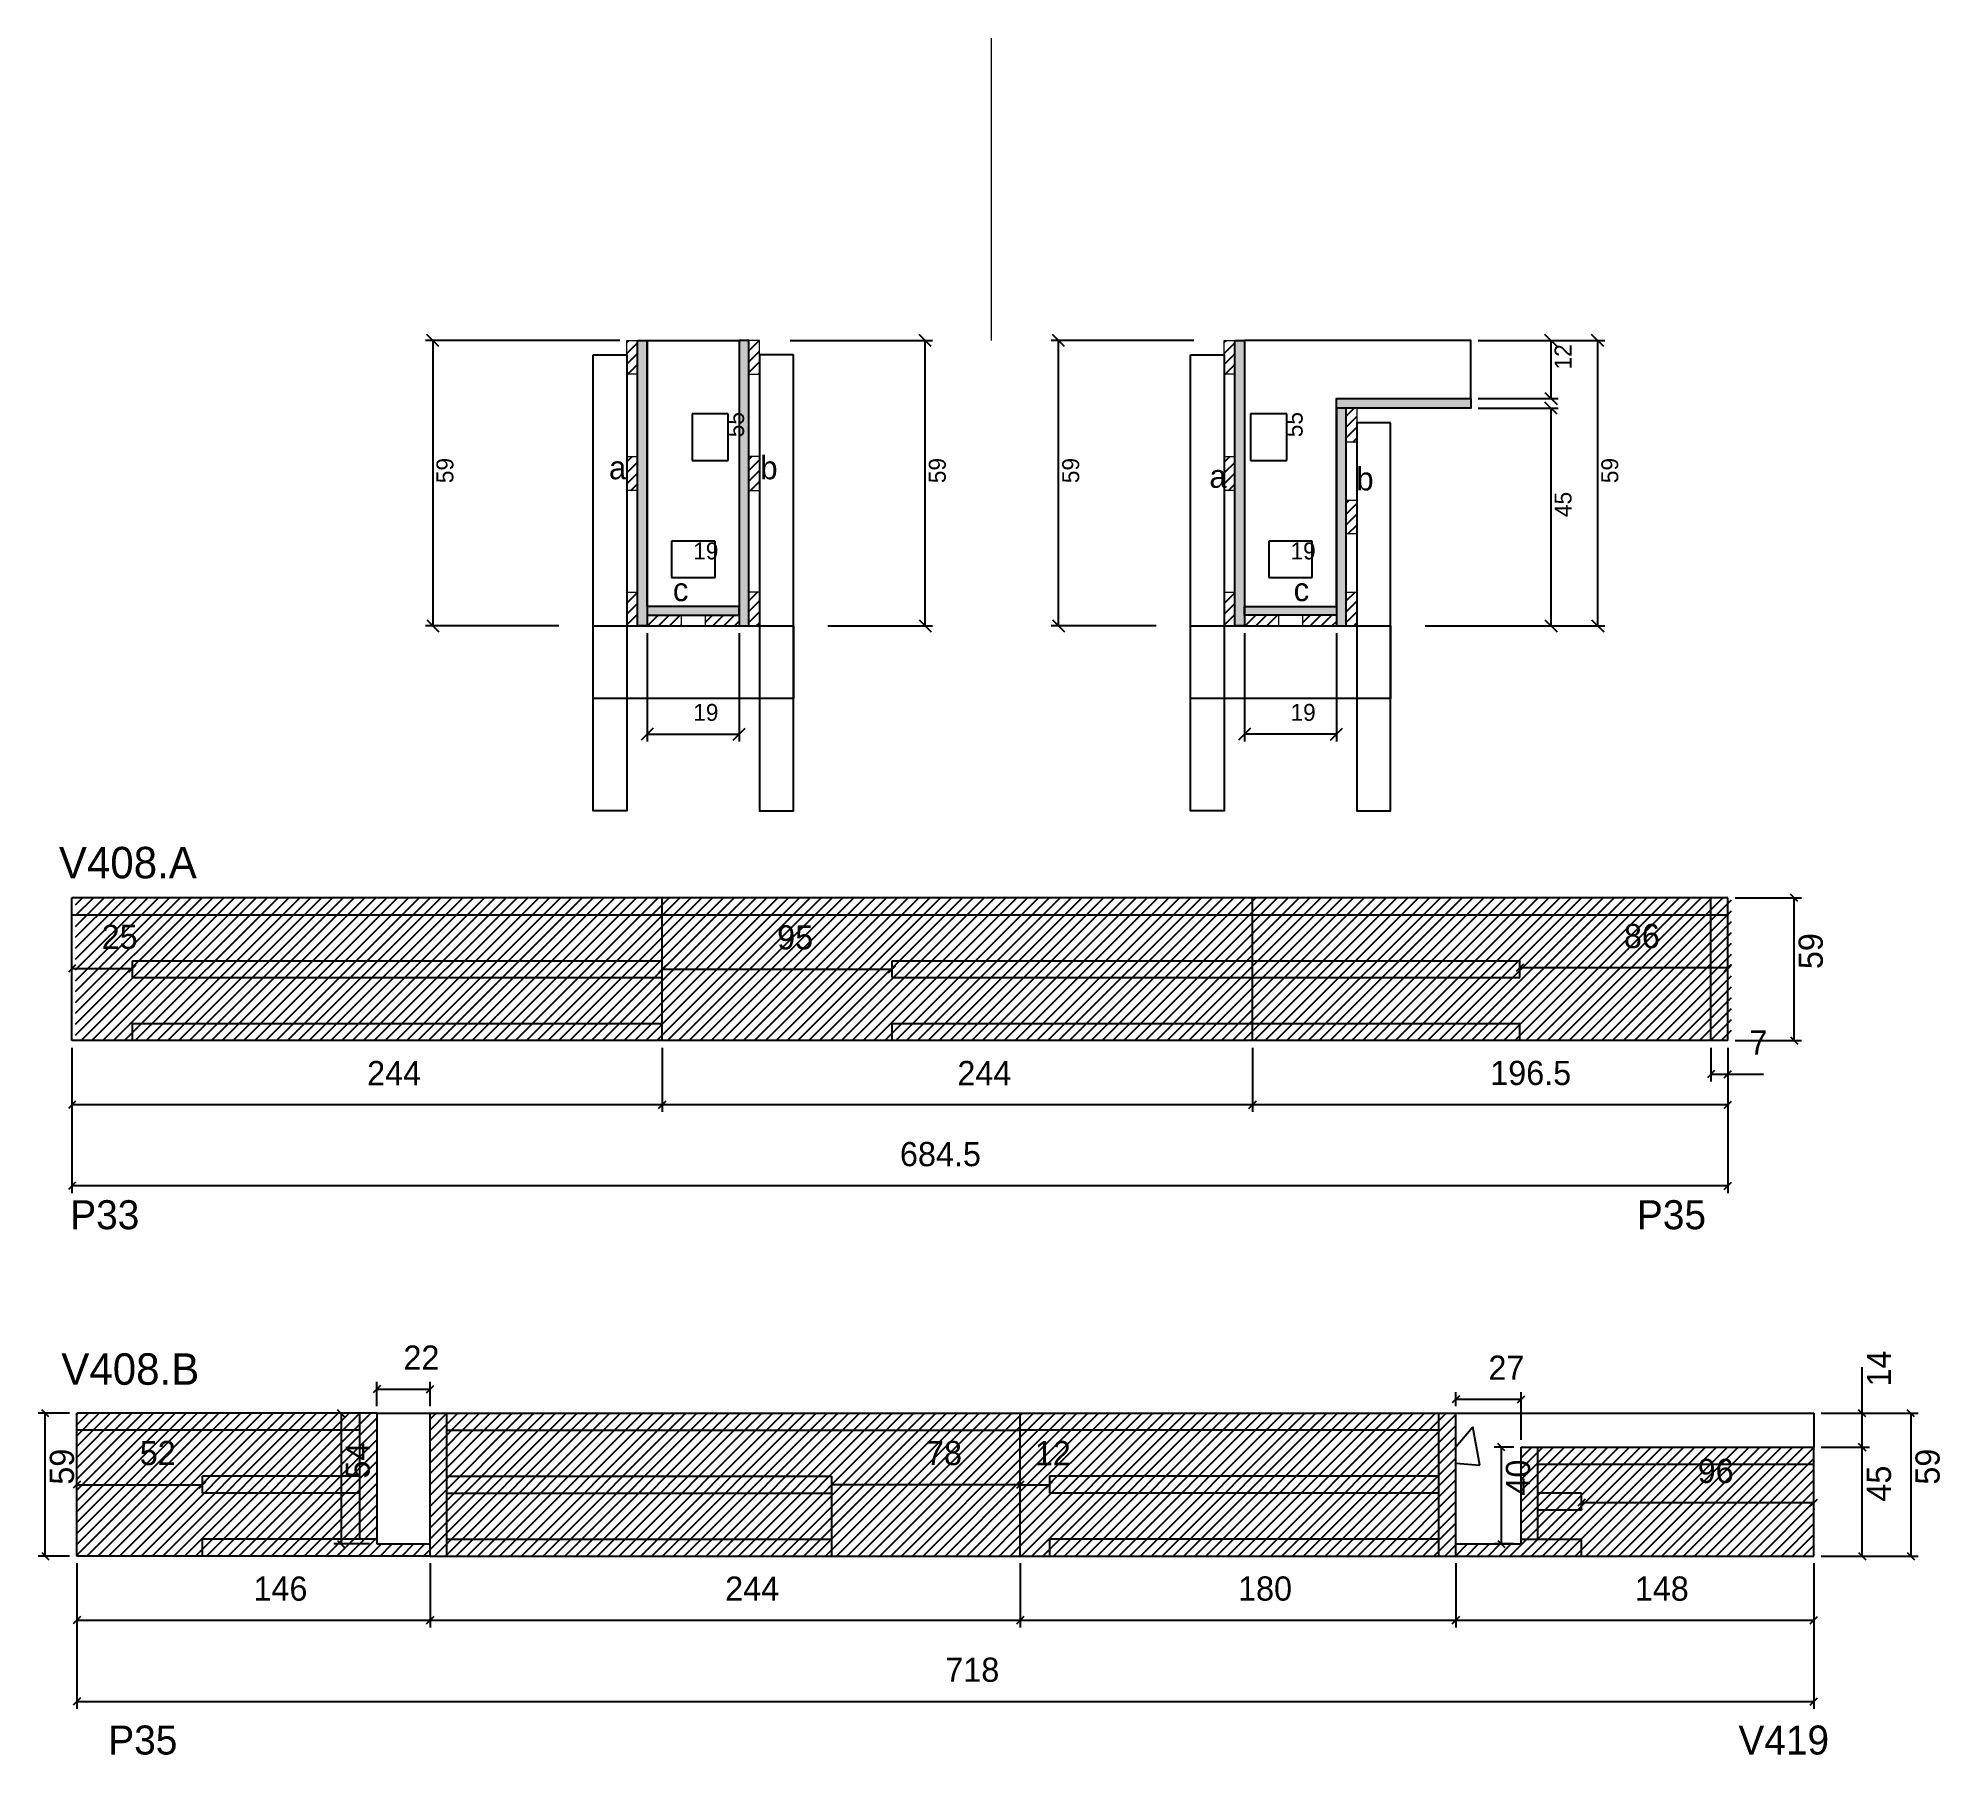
# Model space of a CAD drawing. Header units: metres. Extents: x 8159 to 8945, y 4002 to 4711.
import ezdxf

# ---------------------------------------------------------------- set-up
doc = ezdxf.new("R2010")
doc.units = ezdxf.units.M
for name, color, linetype in [('5', 7, 'Continuous'), ('CONCRETO', 7, 'Continuous'), ('COTA', 7, 'Continuous'), ('Cota Seção (2x)', 7, 'Continuous'), ('detalhes', 7, 'Continuous'), ('Hachura', 7, 'Continuous'), ('Madeira', 7, 'Continuous'), ('Painéis', 7, 'Continuous'), ('REAPROVEITAMENTO', 7, 'Continuous'), ('SARR_2.2x7', 7, 'Continuous'), ('SARR_3.5x7', 7, 'Continuous'), ('Texto Seção', 7, 'Continuous')]:
    doc.layers.add(name, color=color, linetype=linetype)

msp = doc.modelspace()

# ---------------------------------------------------------------- hatches: boundary and pattern name
at = {"layer": 'COTA'}
h = msp.add_hatch(dxfattribs=at)
h.set_pattern_fill('AR-CONC')
h.paths.add_polyline_path([(8320.81, 4088.96), (8320.81, 4142.96), (8298.81, 4142.96), (8298.81, 4088.96), (8320.81, 4088.96), (8320.81, 4088.96)])
h = msp.add_hatch(dxfattribs=at)
h.set_pattern_fill('AR-CONC')
h.paths.add_polyline_path([(8771.81, 4088.96), (8771.81, 4128.96), (8892.81, 4128.96), (8892.81, 4142.96), (8744.81, 4142.96), (8744.81, 4088.96), (8771.81, 4088.96)])
at = {"layer": 'Hachura'}
h = msp.add_hatch(dxfattribs=at)
h.set_pattern_fill('ANSI31')
h.paths.add_polyline_path([(8406.6, 4572.43), (8402.2, 4572.43), (8402.2, 4586.43), (8406.6, 4586.43), (8406.6, 4572.43)])
h = msp.add_hatch(color=7, dxfattribs=at)
h.dxf.hatch_style = 1
h.paths.add_polyline_path([(8406.6, 4586.43), (8410.6, 4586.43), (8410.6, 4468.43), (8406.6, 4468.43), (8406.6, 4586.43)])
h = msp.add_hatch(color=7, dxfattribs=at)
h.dxf.hatch_style = 1
h.paths.add_polyline_path([(8452.6, 4586.43), (8448.6, 4586.43), (8448.6, 4468.43), (8452.6, 4468.43), (8452.6, 4586.43)])
h = msp.add_hatch(dxfattribs=at)
h.set_pattern_fill('ANSI31')
h.paths.add_polyline_path([(8452.6, 4572.43), (8457, 4572.43), (8457, 4586.43), (8452.6, 4586.43), (8452.6, 4572.43)])
h = msp.add_hatch(dxfattribs=at)
h.set_pattern_fill('ANSI31')
h.paths.add_polyline_path([(8653.49, 4572.43), (8649.09, 4572.43), (8649.09, 4586.43), (8653.49, 4586.43), (8653.49, 4572.43)])
h = msp.add_hatch(color=7, dxfattribs=at)
h.dxf.hatch_style = 1
h.paths.add_polyline_path([(8653.49, 4586.43), (8657.49, 4586.43), (8657.49, 4468.43), (8653.49, 4468.43), (8653.49, 4586.43)])
h = msp.add_hatch(color=7, dxfattribs=at)
h.dxf.hatch_style = 1
h.paths.add_polyline_path([(8695.49, 4558.43), (8695.49, 4562.43), (8751.09, 4562.43), (8751.09, 4558.43), (8695.49, 4558.43)])
h = msp.add_hatch(color=7, dxfattribs=at)
h.dxf.hatch_style = 1
h.paths.add_polyline_path([(8699.49, 4558.43), (8695.49, 4558.43), (8695.49, 4468.43), (8699.49, 4468.43), (8699.49, 4558.43)])
h = msp.add_hatch(dxfattribs=at)
h.set_pattern_fill('ANSI31')
h.paths.add_polyline_path([(8703.89, 4544.43), (8699.49, 4544.43), (8699.49, 4558.43), (8703.89, 4558.43), (8703.89, 4544.43)])
h = msp.add_hatch(dxfattribs=at)
h.set_pattern_fill('ANSI31')
h.paths.add_polyline_path([(8406.6, 4524.4), (8402.2, 4524.4), (8402.2, 4538.4), (8406.6, 4538.4), (8406.6, 4524.4)])
h = msp.add_hatch(dxfattribs=at)
h.set_pattern_fill('ANSI31')
h.paths.add_polyline_path([(8452.6, 4524.4), (8457, 4524.4), (8457, 4538.4), (8452.6, 4538.4), (8452.6, 4524.4)])
h = msp.add_hatch(dxfattribs=at)
h.set_pattern_fill('ANSI31')
h.paths.add_polyline_path([(8653.49, 4524.4), (8649.09, 4524.4), (8649.09, 4538.4), (8653.49, 4538.4), (8653.49, 4524.4)])
h = msp.add_hatch(dxfattribs=at)
h.set_pattern_fill('ANSI31')
h.paths.add_polyline_path([(8703.89, 4506.43), (8699.49, 4506.43), (8699.49, 4520.43), (8703.89, 4520.43), (8703.89, 4506.43)])
h = msp.add_hatch(dxfattribs=at)
h.set_pattern_fill('ANSI31')
h.paths.add_polyline_path([(8406.6, 4468.43), (8402.2, 4468.43), (8402.2, 4482.43), (8406.6, 4482.43), (8406.6, 4468.43)])
h = msp.add_hatch(dxfattribs=at)
h.set_pattern_fill('ANSI31')
h.paths.add_polyline_path([(8452.6, 4468.43), (8457, 4468.43), (8457, 4482.43), (8452.6, 4482.43), (8452.6, 4468.43)])
h = msp.add_hatch(dxfattribs=at)
h.set_pattern_fill('ANSI31')
h.paths.add_polyline_path([(8653.49, 4468.43), (8649.09, 4468.43), (8649.09, 4482.43), (8653.49, 4482.43), (8653.49, 4468.43)])
h = msp.add_hatch(dxfattribs=at)
h.set_pattern_fill('ANSI31')
h.paths.add_polyline_path([(8703.89, 4468.43), (8699.49, 4468.43), (8699.49, 4482.43), (8703.89, 4482.43), (8703.89, 4468.43)])
h = msp.add_hatch(color=7, dxfattribs=at)
h.dxf.hatch_style = 1
h.paths.add_polyline_path([(8448.6, 4472.83), (8448.6, 4476.43), (8410.6, 4476.43), (8410.6, 4472.83), (8448.6, 4472.83)])
h = msp.add_hatch(color=7, dxfattribs=at)
h.dxf.hatch_style = 1
h.paths.add_polyline_path([(8657.49, 4472.83), (8657.49, 4476.43), (8695.49, 4476.43), (8695.49, 4472.83), (8657.49, 4472.83)])
h = msp.add_hatch(dxfattribs=at)
h.set_pattern_fill('ANSI31')
h.paths.add_polyline_path([(8410.6, 4468.43), (8410.6, 4472.83), (8424.6, 4472.83), (8424.6, 4468.43), (8410.6, 4468.43)])
h = msp.add_hatch(dxfattribs=at)
h.set_pattern_fill('ANSI31')
h.paths.add_polyline_path([(8448.6, 4468.43), (8448.6, 4472.83), (8434.6, 4472.83), (8434.6, 4468.43), (8448.6, 4468.43)])
h = msp.add_hatch(dxfattribs=at)
h.set_pattern_fill('ANSI31')
h.paths.add_polyline_path([(8657.49, 4468.43), (8657.49, 4472.83), (8671.49, 4472.83), (8671.49, 4468.43), (8657.49, 4468.43)])
h = msp.add_hatch(dxfattribs=at)
h.set_pattern_fill('ANSI31')
h.paths.add_polyline_path([(8695.49, 4468.43), (8695.49, 4472.83), (8681.49, 4472.83), (8681.49, 4468.43), (8695.49, 4468.43)])
at = {"layer": 'REAPROVEITAMENTO'}
h = msp.add_hatch(dxfattribs=at)
h.set_pattern_fill('ANSI31')
h.paths.add_polyline_path([(8858.8, 4297.06), (8858.8, 4356.06), (8174.3, 4356.06), (8174.3, 4297.06), (8858.8, 4297.06), (8858.8, 4297.06)])
h = msp.add_hatch(dxfattribs=at)
h.set_pattern_fill('ANSI31')
h.paths.add_polyline_path([(8298.81, 4088.96), (8298.81, 4142.96), (8174.81, 4142.96), (8174.81, 4083.96), (8320.81, 4083.96), (8320.81, 4088.96), (8298.81, 4088.96), (8298.81, 4088.96)])
h = msp.add_hatch(dxfattribs=at)
h.set_pattern_fill('ANSI31')
h.paths.add_polyline_path([(8564.81, 4083.96), (8564.81, 4142.96), (8320.81, 4142.96), (8320.81, 4083.96), (8564.81, 4083.96), (8564.81, 4083.96)])
h = msp.add_hatch(dxfattribs=at)
h.set_pattern_fill('ANSI31')
h.paths.add_polyline_path([(8744.81, 4083.96), (8744.81, 4142.96), (8564.81, 4142.96), (8564.81, 4083.96), (8744.81, 4083.96)])
h = msp.add_hatch(dxfattribs=at)
h.set_pattern_fill('ANSI31')
h.paths.add_polyline_path([(8892.81, 4083.96), (8892.81, 4128.96), (8771.81, 4128.96), (8771.81, 4088.96), (8744.81, 4088.96), (8744.81, 4083.96), (8892.81, 4083.96), (8892.81, 4083.96)])

# ---------------------------------------------------------------- linework, layer by layer
at = {"layer": 'CONCRETO', "color": 251, "lineweight": 25}
for points in [[(8410.6, 4586.43), (8410.6, 4586.43), (8448.6, 4586.43), (8448.6, 4558.43), (8448.6, 4558.43), (8448.6, 4476.43), (8410.6, 4476.43), (8410.6, 4586.43)], [(8751.09, 4562.43), (8751.09, 4586.43), (8657.49, 4586.43), (8657.49, 4558.43), (8657.49, 4558.43), (8657.49, 4476.43), (8695.49, 4476.43), (8695.49, 4562.43)]]:
    msp.add_lwpolyline(points, close=True, dxfattribs=at)
at = {"layer": 'COTA', "color": 4, "lineweight": 25}
for p, q in [((8399.2, 4586.43), (8318.95, 4586.43)), ((8321.95, 4586.43), (8321.95, 4468.43)), ((8469.6, 4586.43), (8528.48, 4586.43)), ((8525.48, 4468.43), (8525.48, 4586.43)), ((8636.49, 4586.43), (8577.62, 4586.43)), ((8580.62, 4468.43), (8580.62, 4586.43)), ((8754.09, 4586.43), (8806.47, 4586.43)), ((8754.09, 4586.43), (8787.15, 4586.43)), ((8784.15, 4586.43), (8784.15, 4562.43)), ((8803.47, 4468.43), (8803.47, 4586.43)), ((8754.09, 4562.43), (8787.15, 4562.43)), ((8754.09, 4558.43), (8787.15, 4558.43)), ((8784.15, 4558.43), (8784.15, 4468.43)), ((8374, 4468.43), (8318.95, 4468.43)), ((8485.2, 4468.43), (8528.48, 4468.43)), ((8620.89, 4468.43), (8577.62, 4468.43)), ((8732.09, 4468.43), (8806.47, 4468.43)), ((8732.09, 4468.43), (8787.15, 4468.43)), ((8410.6, 4465.43), (8410.6, 4420.7)), ((8448.6, 4465.43), (8448.6, 4420.7)), ((8657.49, 4465.43), (8657.49, 4420.7)), ((8695.49, 4465.43), (8695.49, 4420.7)), ((8410.6, 4423.7), (8448.6, 4423.7)), ((8695.49, 4423.7), (8657.49, 4423.7)), ((8860.3, 4356.06), (8887.65, 4356.06)), ((8884.65, 4297.06), (8884.65, 4356.06)), ((8172.8, 4329.56), (8172.8, 4329.79)), ((8172.8, 4326.79), (8197.8, 4326.79)), ((8197.8, 4329.56), (8197.8, 4329.79)), ((8416.8, 4326.56), (8511.8, 4326.56)), ((8771.3, 4329.56), (8771.3, 4330.13)), ((8857.3, 4327.13), (8771.3, 4327.13)), ((8857.3, 4329.56), (8857.3, 4330.13)), ((8172.8, 4294.06), (8172.8, 4233.98)), ((8172.8, 4294.06), (8172.8, 4267.52)), ((8416.8, 4294.06), (8416.8, 4267.52)), ((8416.8, 4294.06), (8416.8, 4267.52)), ((8660.8, 4294.06), (8660.8, 4267.52)), ((8660.8, 4294.06), (8660.8, 4267.52)), ((8850.3, 4294.06), (8850.3, 4280.15)), ((8857.3, 4294.06), (8857.3, 4267.52)), ((8857.3, 4294.06), (8857.3, 4233.98)), ((8857.3, 4294.06), (8857.3, 4280.15)), ((8860.3, 4297.06), (8887.65, 4297.06)), ((8850.3, 4283.15), (8857.3, 4283.15)), ((8857.3, 4283.15), (8872.03, 4283.15)), ((8416.8, 4270.52), (8172.8, 4270.52)), ((8660.8, 4270.52), (8416.8, 4270.52)), ((8857.3, 4270.52), (8660.8, 4270.52)), ((8857.3, 4236.98), (8172.8, 4236.98)), ((8912.81, 4142.96), (8912.81, 4162.08)), ((8298.81, 4145.96), (8298.81, 4155.99)), ((8298.81, 4152.99), (8320.81, 4152.99)), ((8320.81, 4145.96), (8320.81, 4155.99)), ((8744.81, 4145.96), (8744.81, 4151.74)), ((8771.81, 4131.96), (8771.81, 4151.74)), ((8771.81, 4148.74), (8744.81, 4148.74)), ((8171.81, 4142.96), (8158.77, 4142.96)), ((8161.77, 4083.96), (8161.77, 4142.96)), ((8295.81, 4142.96), (8281.01, 4142.96)), ((8284.01, 4142.96), (8284.01, 4088.96)), ((8895.81, 4142.96), (8915.81, 4142.96)), ((8895.81, 4142.96), (8935.95, 4142.96)), ((8912.81, 4128.96), (8912.81, 4142.96)), ((8932.95, 4142.96), (8932.95, 4083.96)), ((8768.81, 4128.96), (8760.63, 4128.96)), ((8763.63, 4128.96), (8763.63, 4088.96)), ((8895.81, 4128.96), (8915.81, 4128.96)), ((8895.81, 4128.96), (8915.81, 4128.96)), ((8912.81, 4083.96), (8912.81, 4128.96)), ((8174.81, 4113.46), (8226.81, 4113.46)), ((8564.81, 4113.46), (8486.81, 4113.46)), ((8564.81, 4113.46), (8576.81, 4113.46)), ((8295.81, 4088.96), (8281.01, 4088.96)), ((8768.81, 4088.96), (8760.63, 4088.96)), ((8171.81, 4083.96), (8158.77, 4083.96)), ((8174.81, 4080.96), (8174.81, 4054.42)), ((8174.81, 4080.96), (8174.81, 4020.88)), ((8320.81, 4080.96), (8320.81, 4054.42)), ((8320.81, 4080.96), (8320.81, 4054.42)), ((8564.81, 4080.96), (8564.81, 4054.42)), ((8564.81, 4080.96), (8564.81, 4054.42)), ((8744.81, 4080.96), (8744.81, 4054.42)), ((8744.81, 4080.96), (8744.81, 4054.42)), ((8892.81, 4080.96), (8892.81, 4054.42)), ((8892.81, 4080.96), (8892.81, 4020.88)), ((8895.81, 4083.96), (8915.81, 4083.96)), ((8895.81, 4083.96), (8935.95, 4083.96)), ((8174.81, 4057.42), (8320.81, 4057.42)), ((8320.81, 4057.42), (8564.81, 4057.42)), ((8564.81, 4057.42), (8744.81, 4057.42)), ((8744.81, 4057.42), (8892.81, 4057.42)), ((8174.81, 4023.88), (8892.81, 4023.88))]:
    msp.add_line(p, q, dxfattribs=at)
at = {"layer": 'COTA', "color": 0, "lineweight": 25}
for p, q in [((8886.15, 4354.56), (8883.15, 4357.56)), ((8174.3, 4328.29), (8171.3, 4325.29)), ((8196.3, 4325.29), (8199.3, 4328.29)), ((8418.3, 4328.06), (8415.3, 4325.06)), ((8510.3, 4325.06), (8513.3, 4328.06)), ((8772.8, 4328.63), (8769.8, 4325.63)), ((8855.8, 4325.63), (8858.8, 4328.63)), ((8883.15, 4298.56), (8886.15, 4295.56)), ((8851.8, 4284.65), (8848.8, 4281.65)), ((8855.8, 4281.65), (8858.8, 4284.65)), ((8174.3, 4272.02), (8171.3, 4269.02)), ((8418.3, 4272.02), (8415.3, 4269.02)), ((8415.3, 4269.02), (8418.3, 4272.02)), ((8662.3, 4272.02), (8659.3, 4269.02)), ((8659.3, 4269.02), (8662.3, 4272.02)), ((8855.8, 4269.02), (8858.8, 4272.02)), ((8174.3, 4238.48), (8171.3, 4235.48)), ((8855.8, 4235.48), (8858.8, 4238.48)), ((8300.31, 4154.49), (8297.31, 4151.49)), ((8319.31, 4151.49), (8322.31, 4154.49)), ((8163.27, 4141.46), (8160.27, 4144.46)), ((8285.51, 4141.46), (8282.51, 4144.46)), ((8746.31, 4150.24), (8743.31, 4147.24)), ((8770.31, 4147.24), (8773.31, 4150.24)), ((8914.31, 4141.46), (8911.31, 4144.46)), ((8934.45, 4141.46), (8931.45, 4144.46)), ((8765.13, 4127.46), (8762.13, 4130.46)), ((8914.31, 4127.46), (8911.31, 4130.46)), ((8911.31, 4130.46), (8914.31, 4127.46)), ((8176.31, 4114.96), (8173.31, 4111.96)), ((8225.31, 4111.96), (8228.31, 4114.96)), ((8488.31, 4114.96), (8485.31, 4111.96)), ((8566.31, 4114.96), (8563.31, 4111.96)), ((8563.31, 4111.96), (8566.31, 4114.96)), ((8575.31, 4111.96), (8578.31, 4114.96)), ((8282.51, 4090.46), (8285.51, 4087.46)), ((8762.13, 4090.46), (8765.13, 4087.46)), ((8160.27, 4085.46), (8163.27, 4082.46)), ((8911.31, 4085.46), (8914.31, 4082.46)), ((8931.45, 4085.46), (8934.45, 4082.46)), ((8176.31, 4058.92), (8173.31, 4055.92)), ((8319.31, 4055.92), (8322.31, 4058.92)), ((8322.31, 4058.92), (8319.31, 4055.92)), ((8563.31, 4055.92), (8566.31, 4058.92)), ((8566.31, 4058.92), (8563.31, 4055.92)), ((8746.31, 4058.92), (8743.31, 4055.92)), ((8743.31, 4055.92), (8746.31, 4058.92)), ((8891.31, 4055.92), (8894.31, 4058.92)), ((8176.31, 4025.38), (8173.31, 4022.38)), ((8891.31, 4022.38), (8894.31, 4025.38))]:
    msp.add_line(p, q, dxfattribs=at)
at = {"layer": 'COTA', "color": 241, "lineweight": 25}
for p, q in [((8298.81, 4142.96), (8320.81, 4142.96)), ((8744.81, 4142.96), (8892.81, 4142.96)), ((8892.81, 4142.96), (8892.81, 4128.96))]:
    msp.add_line(p, q, dxfattribs=at)
at = {"layer": 'COTA', "color": 0, "lineweight": 25}
for points in [[(8324.45, 4583.93), (8319.45, 4588.93)], [(8527.98, 4583.93), (8522.98, 4588.93)], [(8583.12, 4583.93), (8578.12, 4588.93)], [(8786.65, 4583.93), (8781.65, 4588.93)], [(8805.97, 4583.93), (8800.97, 4588.93)], [(8781.65, 4564.93), (8786.65, 4559.93)], [(8786.65, 4555.93), (8781.65, 4560.93)], [(8319.45, 4470.93), (8324.45, 4465.93)], [(8522.98, 4470.93), (8527.98, 4465.93)], [(8578.12, 4470.93), (8583.12, 4465.93)], [(8781.65, 4470.93), (8786.65, 4465.93)], [(8800.97, 4470.93), (8805.97, 4465.93)], [(8413.1, 4426.2), (8408.1, 4421.2)], [(8446.1, 4421.2), (8451.1, 4426.2)], [(8659.99, 4426.2), (8654.99, 4421.2)], [(8692.99, 4421.2), (8697.99, 4426.2)]]:
    msp.add_lwpolyline(points, dxfattribs=at)
at = {"layer": 'Cota Seção (2x)', "color": 180, "lineweight": 25}
for p, q in [((8444.1, 4556.1), (8429.1, 4556.1)), ((8429.1, 4556.1), (8429.1, 4536.76)), ((8444.1, 4536.76), (8444.1, 4556.1)), ((8675.01, 4556.1), (8660.01, 4556.1)), ((8660.01, 4556.1), (8660.01, 4536.76)), ((8675.01, 4536.76), (8675.01, 4556.1)), ((8429.1, 4536.76), (8444.1, 4536.76)), ((8660.01, 4536.76), (8675.01, 4536.76)), ((8438.6, 4503.43), (8420.6, 4503.43)), ((8420.6, 4503.43), (8420.6, 4488.43)), ((8438.6, 4488.43), (8438.6, 4503.43)), ((8685.49, 4503.43), (8667.49, 4503.43)), ((8667.49, 4503.43), (8667.49, 4488.43)), ((8685.49, 4488.43), (8685.49, 4503.43)), ((8420.6, 4488.43), (8438.6, 4488.43)), ((8667.49, 4488.43), (8685.49, 4488.43))]:
    msp.add_line(p, q, dxfattribs=at)
at = {"layer": 'Madeira', "color": 126, "lineweight": 18}
for points in [[(8406.6, 4572.43), (8402.2, 4572.43), (8402.2, 4586.43), (8406.6, 4586.43)], [(8452.6, 4572.43), (8457, 4572.43), (8457, 4586.43), (8452.6, 4586.43)], [(8653.49, 4572.43), (8649.09, 4572.43), (8649.09, 4586.43), (8653.49, 4586.43)], [(8703.89, 4544.43), (8699.49, 4544.43), (8699.49, 4558.43), (8703.89, 4558.43)], [(8406.6, 4524.4), (8402.2, 4524.4), (8402.2, 4538.4), (8406.6, 4538.4)], [(8452.6, 4524.4), (8457, 4524.4), (8457, 4538.4), (8452.6, 4538.4)], [(8653.49, 4524.4), (8649.09, 4524.4), (8649.09, 4538.4), (8653.49, 4538.4)], [(8703.89, 4506.43), (8699.49, 4506.43), (8699.49, 4520.43), (8703.89, 4520.43)], [(8406.6, 4468.43), (8402.2, 4468.43), (8402.2, 4482.43), (8406.6, 4482.43)], [(8452.6, 4468.43), (8457, 4468.43), (8457, 4482.43), (8452.6, 4482.43)], [(8653.49, 4468.43), (8649.09, 4468.43), (8649.09, 4482.43), (8653.49, 4482.43)], [(8703.89, 4468.43), (8699.49, 4468.43), (8699.49, 4482.43), (8703.89, 4482.43)], [(8410.6, 4468.43), (8410.6, 4472.83), (8424.6, 4472.83), (8424.6, 4468.43)], [(8448.6, 4468.43), (8448.6, 4472.83), (8434.6, 4472.83), (8434.6, 4468.43)], [(8657.49, 4468.43), (8657.49, 4472.83), (8671.49, 4472.83), (8671.49, 4468.43)], [(8695.49, 4468.43), (8695.49, 4472.83), (8681.49, 4472.83), (8681.49, 4468.43)]]:
    msp.add_lwpolyline(points, close=True, dxfattribs=at)
at = {"layer": 'Painéis', "color": 200, "lineweight": 25}
for p, q in [((8857.3, 4356.06), (8172.8, 4356.06)), ((8172.8, 4297.06), (8172.8, 4356.06)), ((8416.8, 4297.06), (8416.8, 4356.06)), ((8660.8, 4297.06), (8660.8, 4356.06)), ((8857.3, 4297.06), (8857.3, 4356.06)), ((8857.3, 4297.06), (8172.8, 4297.06)), ((8298.81, 4142.96), (8174.81, 4142.96)), ((8174.81, 4083.96), (8174.81, 4142.96)), ((8298.81, 4142.96), (8298.81, 4088.96)), ((8320.81, 4142.96), (8744.81, 4142.96)), ((8320.81, 4083.96), (8320.81, 4142.96)), ((8564.81, 4083.96), (8564.81, 4142.96)), ((8744.81, 4083.96), (8744.81, 4142.96)), ((8771.81, 4128.96), (8892.81, 4128.96)), ((8771.81, 4088.96), (8771.81, 4128.96)), ((8892.81, 4083.96), (8892.81, 4128.96)), ((8298.81, 4088.96), (8320.81, 4088.96)), ((8744.81, 4083.96), (8744.81, 4088.96)), ((8744.81, 4088.96), (8771.81, 4088.96)), ((8320.81, 4083.96), (8174.81, 4083.96)), ((8320.81, 4083.96), (8744.81, 4083.96)), ((8744.81, 4083.96), (8892.81, 4083.96))]:
    msp.add_line(p, q, dxfattribs=at)
at = {"layer": 'Painéis', "color": 0, "lineweight": 25}
for p, q in [((8798.31, 4107.52), (8795.31, 4104.52)), ((8891.31, 4104.52), (8894.31, 4107.52))]:
    msp.add_line(p, q, dxfattribs=at)
at = {"layer": 'Painéis', "color": 4, "lineweight": 25}
for p, q in [((8892.81, 4106.02), (8796.81, 4106.02)), ((8796.81, 4103.46), (8796.81, 4103.02)), ((8892.81, 4103.46), (8892.81, 4103.02))]:
    msp.add_line(p, q, dxfattribs=at)
at = {"layer": 'Painéis', "color": 200, "lineweight": 25}
for points in [[(8406.6, 4586.43), (8410.6, 4586.43), (8410.6, 4468.43), (8406.6, 4468.43)], [(8452.6, 4586.43), (8448.6, 4586.43), (8448.6, 4468.43), (8452.6, 4468.43)], [(8653.49, 4586.43), (8657.49, 4586.43), (8657.49, 4468.43), (8653.49, 4468.43)], [(8695.49, 4558.43), (8695.49, 4562.43), (8751.09, 4562.43), (8751.09, 4558.43)], [(8699.49, 4558.43), (8695.49, 4558.43), (8695.49, 4468.43), (8699.49, 4468.43)], [(8448.6, 4472.83), (8448.6, 4476.43), (8410.6, 4476.43), (8410.6, 4472.83)], [(8657.49, 4472.83), (8657.49, 4476.43), (8695.49, 4476.43), (8695.49, 4472.83)]]:
    msp.add_lwpolyline(points, close=True, dxfattribs=at)
at = {"layer": 'SARR_2.2x7', "color": 40, "lineweight": 25}
for p, q in [((8771.3, 4356.06), (8771.3, 4356.4)), ((8850.3, 4297.06), (8850.3, 4356.06)), ((8172.8, 4349.06), (8416.8, 4349.06)), ((8416.8, 4349.06), (8660.8, 4349.06)), ((8660.8, 4349.06), (8857.3, 4349.06)), ((8197.8, 4330.06), (8416.8, 4330.06)), ((8197.8, 4323.06), (8197.8, 4330.06)), ((8511.8, 4330.06), (8660.8, 4330.06)), ((8511.8, 4323.06), (8511.8, 4330.06)), ((8660.8, 4330.06), (8771.3, 4330.06)), ((8771.3, 4323.06), (8771.3, 4330.06)), ((8197.8, 4323.06), (8416.8, 4323.06)), ((8511.8, 4323.06), (8660.8, 4323.06)), ((8660.8, 4323.06), (8771.3, 4323.06)), ((8197.8, 4304.06), (8416.8, 4304.06)), ((8197.8, 4297.06), (8197.8, 4304.06)), ((8511.8, 4304.06), (8660.8, 4304.06)), ((8511.8, 4297.06), (8511.8, 4304.06)), ((8660.8, 4304.06), (8771.3, 4304.06)), ((8771.3, 4297.06), (8771.3, 4304.06)), ((8291.85, 4135.96), (8174.81, 4135.96)), ((8291.85, 4090.96), (8291.85, 4142.96)), ((8327.76, 4083.96), (8327.76, 4142.96)), ((8327.76, 4135.96), (8564.81, 4135.96)), ((8737.85, 4135.96), (8564.81, 4135.96)), ((8737.85, 4083.96), (8737.85, 4142.96)), ((8778.76, 4090.96), (8778.76, 4128.96)), ((8778.76, 4121.96), (8892.81, 4121.96)), ((8226.81, 4109.96), (8226.81, 4116.96)), ((8291.85, 4116.96), (8226.81, 4116.96)), ((8327.76, 4116.96), (8486.81, 4116.96)), ((8486.81, 4116.96), (8486.81, 4083.96)), ((8737.85, 4116.96), (8576.81, 4116.96)), ((8576.81, 4116.96), (8576.81, 4109.96)), ((8291.85, 4109.96), (8226.81, 4109.96)), ((8327.76, 4109.96), (8486.81, 4109.96)), ((8737.85, 4109.96), (8576.81, 4109.96)), ((8796.81, 4109.96), (8778.76, 4109.96)), ((8796.81, 4102.96), (8796.81, 4109.96)), ((8796.81, 4102.96), (8778.76, 4102.96)), ((8226.81, 4083.96), (8226.81, 4090.96)), ((8298.81, 4090.96), (8226.81, 4090.96)), ((8327.76, 4090.96), (8486.81, 4090.96)), ((8737.85, 4090.96), (8576.81, 4090.96)), ((8576.81, 4090.96), (8576.81, 4083.96)), ((8771.81, 4090.96), (8796.81, 4090.96)), ((8796.81, 4083.96), (8796.81, 4090.96))]:
    msp.add_line(p, q, dxfattribs=at)
at = {"layer": 'SARR_3.5x7', "color": 81, "lineweight": 25}
for points in [[(8388.2, 4580.43), (8402.2, 4580.43), (8402.2, 4391.95), (8388.2, 4391.95)], [(8471, 4580.43), (8457, 4580.43), (8457, 4391.95), (8471, 4391.95)], [(8635.09, 4580.43), (8649.09, 4580.43), (8649.09, 4391.95), (8635.09, 4391.95)], [(8717.89, 4552.43), (8703.89, 4552.43), (8703.89, 4391.95), (8717.89, 4391.95)], [(8388.2, 4468.43), (8471, 4468.43), (8471, 4438.37), (8388.2, 4438.37)], [(8635.09, 4468.43), (8717.89, 4468.43), (8717.89, 4438.37), (8635.09, 4438.37)]]:
    msp.add_lwpolyline(points, close=True, dxfattribs=at)
at = {"layer": 'Texto Seção', "color": 252, "lineweight": 15}
msp.add_line((8552.83, 4586.43), (8552.83, 4711.43), dxfattribs=at)

# ---------------------------------------------------------------- texts
at = {"layer": '5', "color": 5, "lineweight": 25}
for s, p in [('P33', (8172.08, 4219.05)), ('P35', (8819.69, 4219.05)), ('P35', (8187.8, 4001.92)), ('V419', (8861.64, 4001.92))]:
    msp.add_text(s, height=12, rotation=0.00004, dxfattribs=at).set_placement(p)
at = {"layer": 'COTA', "color": 1, "lineweight": 25}
for s, p in [('12', (8792.65, 4574.43)), ('59', (8330.45, 4527.43)), ('59', (8533.98, 4527.43)), ('59', (8589.12, 4527.43)), ('59', (8811.97, 4527.43)), ('45', (8792.65, 4513.43))]:
    msp.add_text(s, height=7, rotation=90, dxfattribs=at).set_placement(p)
for p in [(8429.6, 4429.2), (8676.49, 4429.2)]:
    msp.add_text('19', height=7, dxfattribs=at).set_placement(p)
at = {"layer": 'COTA', "color": 240, "lineweight": 25}
for s, p in [('25', (8185.05, 4334.9)), ('95', (8464.3, 4334.7)), ('86', (8814.3, 4335.25)), ('7', (8866.16, 4291.23)), ('244', (8294.8, 4278.59)), ('244', (8538.8, 4278.59)), ('196.5', (8759.05, 4278.66)), ('684.5', (8515.05, 4245.11)), ('22', (8309.81, 4160.99)), ('27', (8758.31, 4156.81)), ('52', (8200.81, 4121.57)), ('78', (8525.81, 4121.56)), ('12', (8570.81, 4121.52)), ('146', (8247.81, 4065.52)), ('244', (8442.81, 4065.49)), ('180', (8654.81, 4065.54)), ('148', (8818.81, 4065.52)), ('718', (8533.81, 4031.98))]:
    msp.add_text(s, height=10, dxfattribs=at).set_placement(p)
for s, p in [('59', (8896.51, 4326.56)), ('14', (8924.73, 4154.02)), ('59', (8173.63, 4113.46)), ('54', (8295.9, 4115.96)), ('59', (8944.81, 4113.46)), ('40', (8775.53, 4108.96)), ('45', (8924.7, 4106.46))]:
    msp.add_text(s, height=10, rotation=90, dxfattribs=at).set_placement(p)
at = {"layer": 'Cota Seção (2x)', "color": 1, "lineweight": 25}
for p in [(8450.6, 4546.43), (8681.51, 4546.43)]:
    msp.add_text('55', height=7, rotation=90, dxfattribs=at).set_placement(p)
for p in [(8429.6, 4495.93), (8676.49, 4495.93)]:
    msp.add_text('19', height=7, dxfattribs=at).set_placement(p)
at = {"layer": 'detalhes', "color": 4, "lineweight": 25}
for s, p in [('a', (8394.77, 4529.06)), ('b', (8457.32, 4529.05)), ('a', (8642.95, 4525.51)), ('b', (8703.7, 4524.45)), ('c', (8421.2, 4478.66)), ('c', (8677.79, 4478.66))]:
    msp.add_text(s, height=9.6, dxfattribs=at).set_placement(p)
at = {"layer": 'Painéis', "color": 240, "lineweight": 25}
msp.add_text('96', height=10, dxfattribs=at).set_placement((8844.81, 4114.15))
at = {"layer": 'Texto Seção', "color": 7, "lineweight": 15}
for s, p in [('V408.A', (8167.38, 4364.1)), ('V408.B', (8168.39, 4154.77))]:
    msp.add_text(s, height=13, dxfattribs=at).set_placement(p)

doc.saveas('drawing.dxf')
